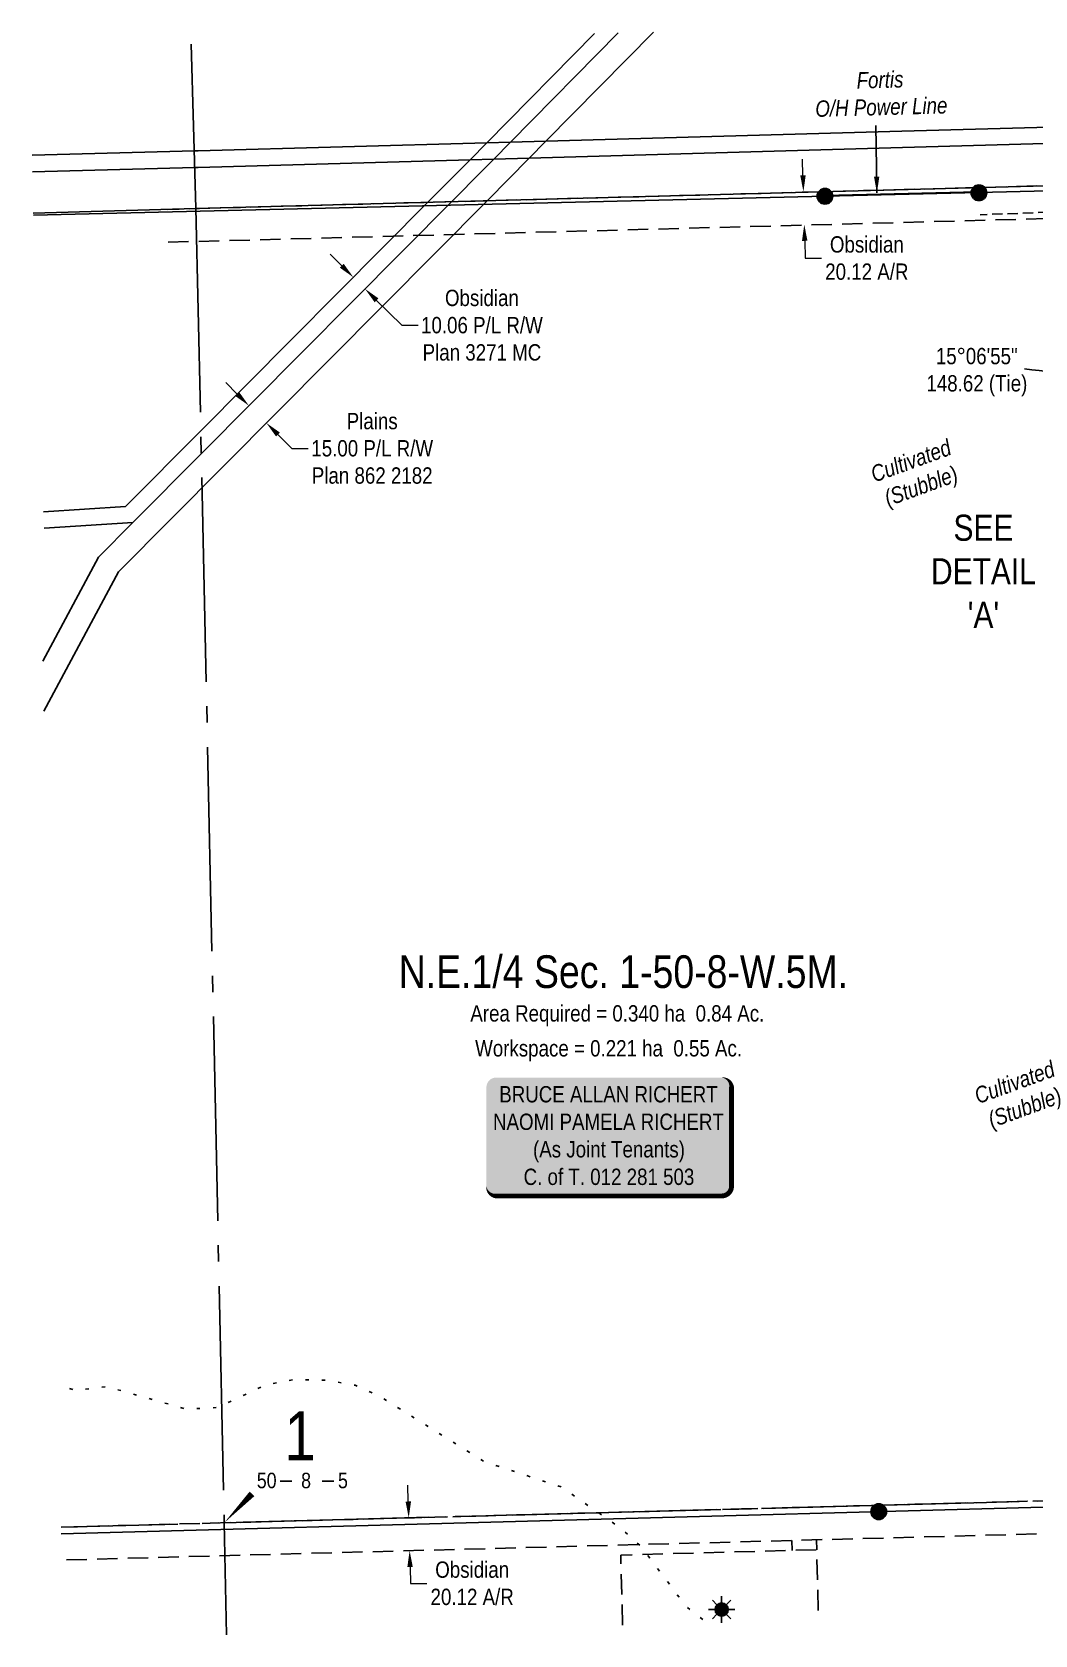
# Model space of a CAD drawing. Extents: x 628501 to 635392, y 5905924 to 5910752.
# Drawn here: x 630702 to 631315, y 5905924 to 5906905 of the extents above; entities that cross this region are included whole.
import ezdxf
from ezdxf.enums import TextEntityAlignment as Align

# ---------------------------------------------------------------- set-up
doc = ezdxf.new("R2010")
doc.units = 0
doc.header["$LTSCALE"] = 5
doc.header["$PDSIZE"] = 0.5
for name, pattern in [('foc-ACCESSROAD', [3.75, 2.5, -1.25]), ('foc-QUARTERLINE', [33, 25, -3, 2, -3]), ('foc-WHEELTRACKS', [2, 0.4, -1.6]), ('POWERLINE5', [7.8, 2.4, -0.6, 0.6, -0.6, 0.6, -0.6, 2.4]), ('UG_PIPE', [1.875, 1.25, -0.625])]:
    doc.linetypes.add(name, pattern=pattern)
doc.layers.get('Defpoints').update_dxf_attribs({"color": 9})
for name, color, linetype in [('10', 1, 'Continuous'), ('9', 3, 'Continuous'), ('AS-FENCE', 48, 'foc-FENCE'), ('AS-OWNER', 7, 'Continuous'), ('AS-PIPE-UG', 44, 'UG_PIPE'), ('AS-POWER', 104, 'foc-POWER'), ('AS-POWER-EXISTING', 72, 'POWERLINE5'), ('AS-POWER-T', 104, 'Continuous'), ('C-AR', 13, 'foc-ACCESSROAD'), ('C-RW', 13, 'Continuous'), ('C-SYMBOL', 7, 'Continuous'), ('C-WS', 13, 'foc-ACCESSROAD'), ('C-WS-S', 8, 'Continuous'), ('DETAIL-T', 7, 'Continuous'), ('F-RW', 190, 'Continuous'), ('L-AREAREQUIRED', 7, 'Continuous'), ('L-AREAWORK', 7, 'Continuous'), ('L-QSEC', 8, 'foc-QUARTERLINE'), ('L-SEC', 7, 'Continuous'), ('L-SECLBL', 7, 'Continuous'), ('L-TIE-T', 7, 'Continuous'), ('T-WATER-P3', 160, 'foc-WHEELTRACKS')]:
    doc.layers.add(name, color=color, linetype=linetype)
for name, color, linetype, lineweight in [('C-AR-T', 13, 'Continuous', 9), ('C-RW-T', 13, 'Continuous', 9), ('F-RW-T', 190, 'Continuous', 9), ('T-TEXT', 48, 'Continuous', 18)]:
    doc.layers.add(name, color=color, linetype=linetype, lineweight=lineweight)
doc.styles.add('175L', font='ARIALN.TTF', dxfattribs={"height": 20})
doc.styles.add('80', font='ARIALN.TTF', dxfattribs={"height": 10})
doc.styles.add('80CG', font='ARIALN.TTF', dxfattribs={"height": 10})
doc.styles.add('80L', font='ARIALN.TTF', dxfattribs={"height": 10})
doc.styles.add('80LS', font='ARIALNI.TTF', dxfattribs={"height": 10})
doc.styles.add('foc-LtypeFont', font='ARIALN.TTF', dxfattribs={"height": 7.35})
doc.styles.add('SIMPLEX', font='ARIALN.TTF')
doc.linetypes.add('foc-FENCE', pattern='A,10,-1,["X",foc-LtypeFont,S=0.2,R=0,X=-0.625,Y=-0.75],-1.24', length=12.24)
doc.linetypes.add('foc-POWER', pattern='A,6,-1,["P",foc-LtypeFont,S=0.2,R=0,X=-0.625,Y=-0.75],-1.24,4', length=12.24)
doc.linetypes.add('foc-POWER_BURIED', pattern='A,10,-1,["P",foc-LtypeFont,S=0.2,R=0,X=-0.425,Y=-0.75],-2', length=13)
doc.dimstyles.new('Compass 5 000', dxfattribs={"dimscale": 5, "dimtxt": 9, "dimasz": 2, "dimexe": 0.2, "dimexo": 0.0625, "dimgap": 0.5, "dimtad": 0, "dimtih": 1, "dimtoh": 1, "dimzin": 0, "dimdsep": 46, "dimtxsty": '80CG', "dimcen": 0.1, "dimse1": 1, "dimse2": 1, "dimclrd": 256, "dimclrt": 256, "dimaunit": 1, "dimadec": 4, "dimazin": 0, "dimtfac": 0.06, "dimtofl": 0, "dimtmove": 0, "dimatfit": 1, "dimfxl": 0.2, "dimtolj": 1, "dimtzin": 0, "dimlwd": -1, "dimarcsym": 0})

# ---------------------------------------------------------------- blocks, each defined once
blk = doc.blocks.new('L-SECLBL')
at = {"layer": '9', "color": 7}
for p, q in [((-5.08, -27.83), (-12.29, -27.83)), ((20.7, -27.83), (13.5, -27.83))]:
    blk.add_line(p, q, dxfattribs=at)
at = {"layer": '10', "color": 2, "style": 'SIMPLEX'}
blk.add_attdef('SEC', text='', height=30, dxfattribs=at).set_placement((0, 0), align=Align.MIDDLE)
at = {"layer": '10', "color": 5, "style": '80L'}
blk.add_attdef('TWP', text='', height=9.5, dxfattribs=at).set_placement((-14.43, -27.37), align=Align.MIDDLE_RIGHT)
blk.add_attdef('RGE', text='', height=9.5, dxfattribs=at).set_placement((3.62, -27.37), align=Align.MIDDLE_CENTER)
blk.add_attdef('MER', text='', height=9.5, dxfattribs=at).set_placement((23.17, -27.37), align=Align.MIDDLE_LEFT)
blk = doc.blocks.new('*D396')
at = {"layer": 'C-AR-T', "transparency": 16777216}
for p, q in [((630931.84, 5906005.81), (630931.57, 5906015.81)), ((630932.91, 5905965.71), (630933.18, 5905955.71)), ((630933.18, 5905955.71), (630943.18, 5905955.71))]:
    blk.add_line(p, q, dxfattribs=at)
for points in [[(630933.51, 5906005.86), (630930.17, 5906005.77), (630932.11, 5905995.82)], [(630934.58, 5905965.75), (630931.25, 5905965.67), (630932.65, 5905975.71)]]:
    blk.add_solid(points, dxfattribs=at)
at = {"layer": 'Defpoints', "color": 0, "transparency": 16777216}
for p in [(631006.12, 5905997.8), (630932.65, 5905975.71), (631006.66, 5905977.69)]:
    blk.add_point(p, dxfattribs=at)
at = {"layer": 'C-AR-T', "transparency": 16777216, "insert": (630970.92, 5905955.71), "char_height": 10, "attachment_point": 5, "style": '80CG'}
blk.add_mtext('\\A1;Obsidian\\P20.12 A/R', dxfattribs=at)
blk = doc.blocks.new('*D399')
at = {"layer": 'C-AR-T', "transparency": 16777216}
for p, q in [((631173.31, 5906817.54), (631173.05, 5906827.54)), ((631174.37, 5906777.47), (631174.65, 5906766.87)), ((631174.65, 5906766.87), (631184.65, 5906766.87))]:
    blk.add_line(p, q, dxfattribs=at)
for points in [[(631174.98, 5906817.59), (631171.65, 5906817.5), (631173.58, 5906807.55)], [(631176.04, 5906777.51), (631172.7, 5906777.42), (631174.11, 5906787.46)]]:
    blk.add_solid(points, dxfattribs=at)
at = {"layer": 'Defpoints', "color": 0, "transparency": 16777216}
for p in [(631240.52, 5906809.31), (631174.11, 5906787.46), (631241.05, 5906789.23)]:
    blk.add_point(p, dxfattribs=at)
at = {"layer": 'C-AR-T', "transparency": 16777216, "insert": (631212.39, 5906766.87), "char_height": 10, "attachment_point": 5, "style": '80CG'}
blk.add_mtext('\\A1;Obsidian\\P20.12 A/R', dxfattribs=at)
blk = doc.blocks.new('*D410')
at = {"layer": 'C-RW-T', "transparency": 16777216}
for p, q in [((630891.14, 5906762.2), (630884.04, 5906769.25)), ((630912.46, 5906741.03), (630927.79, 5906725.79)), ((630927.79, 5906725.79), (630937.79, 5906725.79))]:
    blk.add_line(p, q, dxfattribs=at)
for points in [[(630892.31, 5906763.39), (630889.96, 5906761.02), (630898.23, 5906755.16)], [(630913.63, 5906742.21), (630911.28, 5906739.84), (630905.36, 5906748.07)]]:
    blk.add_solid(points, dxfattribs=at)
at = {"layer": 'Defpoints', "color": 0, "transparency": 16777216}
for p in [(630903.36, 5906760.32), (630905.36, 5906748.07), (630910.49, 5906753.23)]:
    blk.add_point(p, dxfattribs=at)
at = {"layer": 'C-RW-T', "transparency": 16777216, "insert": (630976.88, 5906725.79), "char_height": 10, "attachment_point": 5, "style": '80CG'}
blk.add_mtext('\\A1;Obsidian\\P10.06 P/L R/W\\PPlan 3271 MC', dxfattribs=at)
blk = doc.blocks.new('*D419')
at = {"layer": 'Defpoints', "color": 0, "transparency": 16777216}
for p in [(630865.66, 5906708.11), (630876.29, 5906697.54), (630844.97, 5906666.01)]:
    blk.add_point(p, dxfattribs=at)
at = {"layer": 'F-RW-T', "transparency": 16777216}
for p, q in [((630827.23, 5906683.62), (630820.14, 5906690.67)), ((630852.06, 5906658.96), (630860.66, 5906650.42)), ((630860.66, 5906650.42), (630870.66, 5906650.42))]:
    blk.add_line(p, q, dxfattribs=at)
for points in [[(630828.41, 5906684.8), (630826.06, 5906682.44), (630834.33, 5906676.57)], [(630853.23, 5906660.14), (630850.89, 5906657.78), (630844.97, 5906666.01)]]:
    blk.add_solid(points, dxfattribs=at)
at = {"layer": 'F-RW-T', "transparency": 16777216, "insert": (630909.75, 5906650.42), "char_height": 10, "attachment_point": 5, "style": '80CG'}
blk.add_mtext('\\A1;Plains\\P15.00 P/L R/W\\PPlan 862 2182', dxfattribs=at)
blk = doc.blocks.new('*U390')
h = blk.add_hatch(color=59)
edge = h.paths.add_edge_path()
edge.add_line((-69, -37), (69, -37))
edge.add_arc((69, -31), 6, 270, 360)
edge.add_line((75, -31), (75, 29.5))
edge.add_arc((69, 29.5), 6, 0, 90)
edge.add_line((69, 35.5), (-69, 35.5))
edge.add_arc((-69, 29.5), 6, 90, 180)
edge.add_line((-75, 29.5), (-75, -31))
edge.add_arc((-69, -31), 6, 180, 270)
at = {"color": 1, "flags": 128}
blk.add_lwpolyline([(-69, -37, 3, 3, 0), (69, -37, 3, 3, 0.414214), (75, -31, 3, 3, 0), (75, 29.5, 3, 0, 0.414214), (69, 35.5, 0, 0, 0), (-69, 35.5, 0, 0, 0.414214), (-75, 29.5, 0, 0, 0), (-75, -31, 0, 3, 0.414214)], format="xyseb", close=True, dxfattribs=at)
blk.add_lwpolyline([(-46.43, -11.73, 0, 7.5, 0), (0, 0, 0, 0, 0)], format="xyseb", dxfattribs=at)
at = {"color": 1, "style": '80'}
blk.add_attdef('ENTER_TEXT_001', (-35.99, -5), '', height=10, dxfattribs=at)
blk = doc.blocks.new('GAS')
h = blk.add_hatch(color=255)
h.dxf.hatch_style = 1
edge = h.paths.add_edge_path()
edge.add_arc((0, 0), 0.9, 0, 360)
for p, q in [((-0.81, 0), (-1.62, 0)), ((-0.57, 0.57), (-1.14, 1.14)), ((0, 0.81), (0, 1.62)), ((0.57, 0.57), (1.14, 1.14)), ((1.62, 0), (0.81, 0)), ((-0.57, -0.57), (-1.14, -1.14)), ((0, -0.81), (0, -1.62)), ((1.14, -1.14), (0.57, -0.57))]:
    blk.add_line(p, q)
blk.add_circle((0, 0), 0.8)
blk = doc.blocks.new('POWERPOLE')
h = blk.add_hatch(color=255)
edge = h.paths.add_edge_path()
edge.add_arc((0, 0), 0.96, 0, 360)
at = {"linetype": 'Continuous'}
for p, q in [((0.68, -0.68), (-0.68, 0.68)), ((-0.68, -0.68), (0.68, 0.68))]:
    blk.add_line(p, q, dxfattribs=at)
blk.add_circle((0, 0), 0.96, dxfattribs=at)

msp = doc.modelspace()

# ---------------------------------------------------------------- linework, layer by layer
at = {"layer": 'AS-FENCE', "flags": 128}
msp.add_lwpolyline([(631280.092, 5906807.559), (631186.586, 5906805.154)], dxfattribs=at)
at = {"layer": 'AS-PIPE-UG', "flags": 128}
msp.add_lwpolyline([(631400.322, 5906613.726), (631397.813, 5906614.274), (631385.882, 5906614.907), (631382.689, 5906615.602), (631380.977, 5906616.353), (631378.927, 5906617.376), (631372.527, 5906622.502), (631358.915, 5906640.709), (631345.83, 5906659.406), (631343.057, 5906665.192), (631341.457, 5906671.091), (631340.027, 5906685.804), (631339.469, 5906709.552), (631339.011, 5906734.982), (631338.732, 5906757.125), (631338.192, 5906779.093), (631337.482, 5906790.325), (631337.221, 5906793.47), (631335.58, 5906794.822), (631329.957, 5906795.239), (631323.632, 5906795.02), (631307.819, 5906794.413), (631281.672, 5906793.425)], dxfattribs=at)
at = {"layer": 'AS-POWER', "linetype": 'foc-POWER_BURIED', "flags": 128}
msp.add_lwpolyline([(630702.428, 5906793.159), (631374.385, 5906809.34), (631479.759, 5906813.512), (631584.075, 5906817.223), (631617.604, 5906807.528)], dxfattribs=at)
at = {"layer": 'AS-POWER', "flags": 128}
msp.add_lwpolyline([(630719.511, 5905985.994), (631320.176, 5906002.251)], dxfattribs=at)
at = {"layer": 'C-AR'}
for p, q in [((631610.341, 5906013.968), (630719.424, 5905990.115)), ((631616.091, 5905994.001), (630719.849, 5905970.01)), ((631166.561, 5905981.968), (631166.723, 5905975.882)), ((631181.55, 5905982.369), (631181.713, 5905976.283))]:
    msp.add_line(p, q, dxfattribs=at)
msp.add_lwpolyline([(630784.963, 5906776.633), (631334.422, 5906791.4), (631336.412, 5906721.354), (631337.864, 5906671.357), (631357.969, 5906671.927), (631356.517, 5906721.925), (631354.172, 5906804.048), (631353.957, 5906812.046), (630784.422, 5906796.74)], dxfattribs=at)
at = {"layer": 'C-RW', "flags": 128}
for points in [[(631045.738, 5906904.303), (630979.932, 5906837.487), (630969.739, 5906827.139), (630944.265, 5906801.489), (630804.947, 5906661.261), (630758.776, 5906614.811), (630708.682, 5906611.541)], [(630708.979, 5906601.526), (630763.226, 5906605.019), (630805.213, 5906647.268), (630958.802, 5906801.865), (630976.844, 5906820.03), (630984.233, 5906827.535), (630994.426, 5906837.883), (631060.22, 5906904.686)]]:
    msp.add_lwpolyline(points, dxfattribs=at)
at = {"layer": 'C-WS', "flags": 128}
msp.add_lwpolyline([(631062.943, 5905930.183), (631061.795, 5905973.073), (631181.713, 5905976.283), (631182.867, 5905933.173)], dxfattribs=at)
at = {"layer": 'Defpoints'}
for p in [(630757.875, 5905991.145, 875.291), (630763.083, 5905991.323, 875.82)]:
    msp.add_point(p, dxfattribs=at)
at = {"layer": 'F-RW', "flags": 128}
for points in [[(631060.22, 5906904.686), (630994.426, 5906837.883), (630984.233, 5906827.535), (630976.844, 5906820.03), (630958.802, 5906801.865), (630805.213, 5906647.268), (630763.226, 5906605.019), (630742.311, 5906583.942), (630708.205, 5906520.218)], [(630708.852, 5906489.647), (630754.495, 5906574.93), (630980.479, 5906802.424), (631005.849, 5906828.126), (631016.042, 5906838.473), (631081.82, 5906905.258)], [(630701.867, 5906819.668), (630801.311, 5906822.352), (630803.26, 5906822.322), (630969.739, 5906827.139), (630984.233, 5906827.535), (631005.849, 5906828.126), (631234.173, 5906834.505), (631328.341, 5906837.169), (631358.703, 5906815.885), (631587.785, 5906822.825), (631587.501, 5906832.878), (631361.737, 5906826.039), (631331.385, 5906847.314), (631233.889, 5906844.556), (631016.042, 5906838.473), (630994.426, 5906837.883), (630979.932, 5906837.487), (630803.375, 5906832.636), (630801.313, 5906832.561), (630701.653, 5906829.803)]]:
    msp.add_lwpolyline(points, dxfattribs=at)
at = {"layer": 'L-QSEC'}
for p, q in [((630801.939, 5906797.551), (630799.032, 5906897.768)), ((630801.939, 5906797.551), (630819.203, 5905992.79)), ((631615.505, 5906014.111), (630727.109, 5905990.327)), ((630819.203, 5905992.79), (631610.329, 5906013.967)), ((630819.203, 5905992.79), (630820.676, 5905924.141))]:
    msp.add_line(p, q, dxfattribs=at)
at = {"layer": 'L-SEC'}
for q in [(631593.142, 5906818.448), (630702.4, 5906794.499)]:
    msp.add_line((630801.947, 5906797.18), q, dxfattribs=at)
at = {"layer": 'L-SECLBL', "flags": 128}
msp.add_lwpolyline([(630819.203, 5905992.79, 0, 4, 0), (630836.192, 5906010.472, 0, 0, 0)], format="xyseb", dxfattribs=at)
at = {"layer": 'T-WATER-P3', "flags": 128}
msp.add_lwpolyline([(630724.6, 5906074.926), (630729.04, 5906073.82), (630747.183, 5906076.188), (630796.092, 5906062.355), (630815.028, 5906063.371), (630844.711, 5906077.24), (630862.19, 5906080.427), (630881.8, 5906080.037), (630899.321, 5906077.005), (630913.699, 5906070.607), (630978.379, 5906030.259), (631025.482, 5906014.679), (631062.802, 5905988.751), (631074.225, 5905978.278), (631101.772, 5905941.593), (631113.352, 5905932.422), (631114.996, 5905931.481)], dxfattribs=at)

# ---------------------------------------------------------------- block references
at = {"layer": 'AS-OWNER'}
ref = msp.add_blockref('*U390', (631054.618, 5906229.833), dxfattribs=dict(at, xscale=0.9998815561619915, yscale=0.9998815561619915, zscale=0.9998815561619915))
ref.add_attrib('ENTER_TEXT_001', 'BRUCE ALLAN RICHERT', (630987.491, 5906250.09), dxfattribs={"layer": '0', "color": 1, "height": 9.99882, "style": '80'})
ref.add_attrib('ENTER_TEXT_002', 'NAOMI PAMELA RICHERT', (630983.661, 5906233.248), dxfattribs={"layer": '0', "color": 1, "height": 9.99882, "style": '80'})
ref.add_attrib('ENTER_TEXT_003', '(As Joint Tenants)', (631008.143, 5906216.412), dxfattribs={"layer": '0', "color": 1, "height": 9.99882, "style": '80'})
ref.add_attrib('ENTER_TEXT_004', 'C. of T. 012 281 503', (631002.394, 5906199.57), dxfattribs={"layer": '0', "color": 1, "height": 9.99882, "style": '80'})
at = {"layer": 'AS-POWER-EXISTING', "xscale": 4.999999999999975, "yscale": 4.999999999999975, "zscale": 4.999999999999975}
for p in [(631186.768, 5906804.752), (631280.961, 5906806.868), (631219.661, 5905999.602)]:
    msp.add_blockref('POWERPOLE', p, dxfattribs=at)
at = {"layer": 'C-WS-S', "color": 6, "xscale": 5.000000000000003, "yscale": 5.000000000000003, "zscale": 5.000000000000003}
msp.add_blockref('GAS', (631123.555, 5905939.685), dxfattribs=at)
at = {"layer": 'L-SECLBL', "color": 6, "xscale": 0.9996803199999957, "yscale": 0.9996803199999957, "zscale": 0.9996803199999957}
msp.add_blockref('L-SECLBL', (630865.672, 5906046.04), dxfattribs=at).add_auto_attribs({'SEC': '1', 'TWP': '50', 'RGE': '8', 'MER': '5'})

# ---------------------------------------------------------------- texts
at = {"layer": 'AS-POWER-T', "insert": (631179.684, 5906879.94), "char_height": 9.99686, "attachment_point": 1, "rotation": 1.53976, "style": '80L'}
msp.add_mtext_dynamic_manual_height_columns('\\pi26.31;{\\fArial Narrow|b0|i1|c0|p34;Fortis\\P\\pi0.58773;O/H Power Line}', width=80.67299, gutter_width=50, heights=[0], dxfattribs=at)
at = {"layer": 'C-SYMBOL', "color": 3, "style": '175L'}
msp.add_text('N.E.1/4 Sec. 1-50-8-W.5M.', height=19.99361, dxfattribs=at).set_placement((631063.431, 5906314.148), align=Align.BOTTOM_CENTER)
at = {"layer": 'DETAIL-T', "color": 3, "insert": (631283.721, 5906575.202), "char_height": 15.995, "width": 63.61613, "attachment_point": 5, "style": '80CG'}
msp.add_mtext("SEE\\PDETAIL\\P'A'", dxfattribs=at)
at = {"layer": 'L-AREAREQUIRED', "color": 5, "insert": (631059.732, 5906296.586), "char_height": 9.99686, "attachment_point": 8, "style": '80L'}
msp.add_mtext('Area Required = 0.340 ha  0.84 Ac.', dxfattribs=at)
at = {"layer": 'L-AREAWORK', "color": 5, "insert": (631054.388, 5906275.202), "char_height": 9.99686, "attachment_point": 8, "style": '80L'}
msp.add_mtext('Workspace = 0.221 ha  0.55 Ac.', dxfattribs=at)
at = {"layer": 'L-TIE-T', "insert": (631248.173, 5906711.915), "char_height": 9.99686, "attachment_point": 1, "style": '80L'}
msp.add_mtext_dynamic_manual_height_columns('\\pi6.4389;15°06\'55"\\P\\pi0.67332;148.62 (Tie)', width=61.17094, gutter_width=50, heights=[0], dxfattribs=at)
at = {"layer": 'T-TEXT', "insert": (631276.577, 5906258.223), "char_height": 9.99574, "attachment_point": 1, "rotation": 20, "style": '80LS', "bg_fill": 2}
msp.add_mtext_dynamic_manual_height_columns('\\pi0.56818;Cultivated\\P\\pi3.3739;(Stubble)', width=51.5787, gutter_width=49.984, heights=[0], dxfattribs=at)

# ---------------------------------------------------------------- dimensions: what is measured, and where the dimension line sits
at = {"layer": 'C-AR-T', "color": 3}
dim = msp.add_linear_dim(base=(631174.107, 5906787.464), p1=(631240.521, 5906809.311), p2=(631241.05, 5906789.23), angle=271.511018, text='Obsidian\\P20.12 A/R', dimstyle='Compass 5 000', dxfattribs=at)
dim.commit()
dim.dimension.update_dxf_attribs({"geometry": '*D399', "text_midpoint": (631212.386, 5906766.867), "dimtype": 161})
at = {"layer": 'C-AR-T', "color": 6}
dim = msp.add_linear_dim(base=(630932.647, 5905975.706), p1=(631006.119, 5905997.798), p2=(631006.657, 5905977.688), angle=271.533358, text='Obsidian\\P20.12 A/R', dimstyle='Compass 5 000', dxfattribs=at)
dim.commit()
dim.dimension.update_dxf_attribs({"geometry": '*D396', "text_midpoint": (630970.917, 5905955.714), "dimtype": 161})
at = {"layer": 'C-RW-T'}
dim = msp.add_linear_dim(base=(630905.362, 5906748.074), p1=(630903.36, 5906760.317), p2=(630910.489, 5906753.235), angle=315.1874, text='Obsidian\\P10.06 P/L R/W\\PPlan 3271 MC', dimstyle='Compass 5 000', dxfattribs=at)
dim.commit()
dim.dimension.update_dxf_attribs({"geometry": '*D410', "text_midpoint": (630976.88, 5906725.788), "dimtype": 161})
at = {"layer": 'F-RW-T'}
dim = msp.add_linear_dim(base=(630844.966, 5906666.005), p1=(630865.656, 5906708.108), p2=(630876.293, 5906697.542), angle=315.190784, text='Plains\\P15.00 P/L R/W\\PPlan 862 2182', dimstyle='Compass 5 000', dxfattribs=at)
dim.commit()
dim.dimension.update_dxf_attribs({"geometry": '*D419', "text_midpoint": (630909.745, 5906650.416), "dimtype": 161})

# ---------------------------------------------------------------- leaders
at = {"layer": 'AS-POWER-T', "path_type": 1}
msp.add_leader([(631218.558, 5906806.808), (631217.891, 5906848.069)], dimstyle='Compass 5 000', override={"dimgap": 0.5, "dimtad": 0}, dxfattribs=at)
at = {"layer": 'L-TIE-T', "path_type": 1}
msp.add_leader([(631411.578, 5906673.209), (631380.451, 5906688.322), (631308.87, 5906699.171)], dimstyle='Compass 5 000', override={"dimgap": 0.5, "dimtad": 0}, dxfattribs=at)

# ---------------------------------------------------------------- next in the draw order: texts
at = {"layer": 'T-TEXT', "insert": (631213.127, 5906638.682), "char_height": 9.99574, "attachment_point": 1, "rotation": 20, "style": '80LS', "bg_fill": 2}
msp.add_mtext_dynamic_manual_height_columns('\\pi0.56818;Cultivated\\P\\pi3.3739;(Stubble)', width=51.5787, gutter_width=49.984, heights=[0], dxfattribs=at)

doc.saveas('drawing.dxf')
